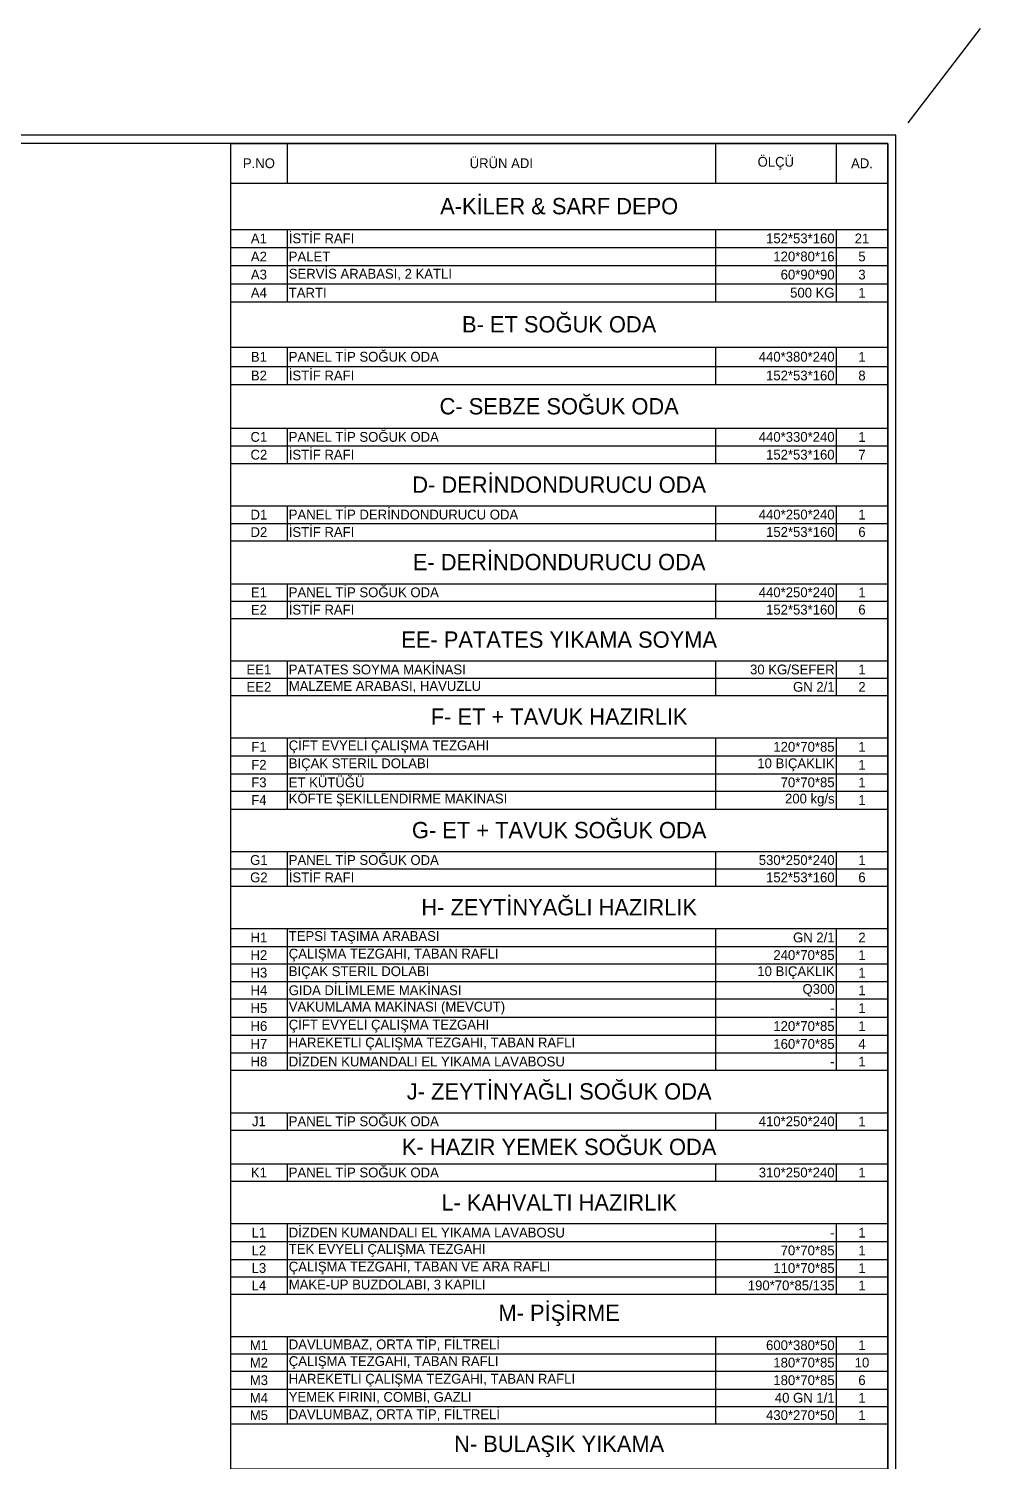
# Model space of a CAD drawing. Header units: millimetres. Extents: x -2535 to 6095, y 13368 to 17802.
# Drawn here: x 4938 to 6095, y 16061 to 17802 of the extents above; entities that cross this region are included whole.
import ezdxf

# ---------------------------------------------------------------- set-up
doc = ezdxf.new("R2010")
doc.units = ezdxf.units.MM
doc.styles.add('SKTÜRK', font='GOTHIC.TTF', dxfattribs={"height": 11})

# ---------------------------------------------------------------- blocks, each defined once
blk = doc.blocks.new('*T101')
at = {"color": 0, "linetype": 'ByBlock', "lineweight": -2, "transparency": 16777216}
for p, q in [((0, 0), (798.6, 0)), ((0, 0), (0, -2079.1)), ((68.8, 0), (68.8, -48.1)), ((589.3, 0), (589.3, -48.1)), ((736, 0), (736, -48.1)), ((798.6, 0), (798.6, -2079.1)), ((0, -48.1), (798.6, -48.1)), ((0, -104.4), (798.6, -104.4)), ((68.8, -104.4), (68.8, -192.4)), ((589.3, -104.4), (589.3, -192.4)), ((736, -104.4), (736, -192.4)), ((0, -126.4), (798.6, -126.4)), ((0, -148.4), (798.6, -148.4)), ((0, -170.4), (798.6, -170.4)), ((0, -192.4), (798.6, -192.4)), ((0, -247.4), (798.6, -247.4)), ((68.8, -247.4), (68.8, -293.1)), ((589.3, -247.4), (589.3, -293.1)), ((736, -247.4), (736, -293.1)), ((0, -271.1), (798.6, -271.1)), ((0, -293.1), (798.6, -293.1)), ((0, -345.9), (798.6, -345.9)), ((68.8, -345.9), (68.8, -389.1)), ((589.3, -345.9), (589.3, -389.1)), ((736, -345.9), (736, -389.1)), ((0, -367.5), (798.6, -367.5)), ((0, -389.1), (798.6, -389.1)), ((0, -440.6), (798.6, -440.6)), ((68.8, -440.6), (68.8, -482.8)), ((589.3, -440.6), (589.3, -482.8)), ((736, -440.6), (736, -482.8)), ((0, -461.7), (798.6, -461.7)), ((0, -482.8), (798.6, -482.8)), ((0, -535.1), (798.6, -535.1)), ((68.8, -535.1), (68.8, -577.3)), ((589.3, -535.1), (589.3, -577.3)), ((736, -535.1), (736, -577.3)), ((0, -556.2), (798.6, -556.2)), ((0, -577.3), (798.6, -577.3)), ((0, -628.8), (798.6, -628.8)), ((68.8, -628.8), (68.8, -671)), ((589.3, -628.8), (589.3, -671)), ((736, -628.8), (736, -671)), ((0, -649.9), (798.6, -649.9)), ((0, -671), (798.6, -671)), ((0, -722.6), (798.6, -722.6)), ((68.8, -722.6), (68.8, -808.9)), ((589.3, -722.6), (589.3, -808.9)), ((736, -722.6), (736, -808.9)), ((0, -744.3), (798.6, -744.3)), ((0, -766), (798.6, -766)), ((0, -787.1), (798.6, -787.1)), ((0, -808.9), (798.6, -808.9)), ((0, -860.4), (798.6, -860.4)), ((68.8, -860.4), (68.8, -902.6)), ((589.3, -860.4), (589.3, -902.6)), ((736, -860.4), (736, -902.6)), ((0, -881.5), (798.6, -881.5)), ((0, -902.6), (798.6, -902.6)), ((0, -954.2), (798.6, -954.2)), ((68.8, -954.2), (68.8, -1126.5)), ((589.3, -954.2), (589.3, -1126.5)), ((736, -954.2), (736, -1126.5)), ((0, -975.9), (798.6, -975.9)), ((0, -997), (798.6, -997)), ((0, -1018.7), (798.6, -1018.7)), ((0, -1039.8), (798.6, -1039.8)), ((0, -1061.9), (798.6, -1061.9)), ((0, -1083.7), (798.6, -1083.7)), ((0, -1105.4), (798.6, -1105.4)), ((0, -1126.5), (798.6, -1126.5)), ((0, -1178), (798.6, -1178)), ((68.8, -1178), (68.8, -1199.1)), ((589.3, -1178), (589.3, -1199.1)), ((736, -1178), (736, -1199.1)), ((0, -1199.1), (798.6, -1199.1)), ((0, -1240.3), (798.6, -1240.3)), ((68.8, -1240.3), (68.8, -1261.4)), ((589.3, -1240.3), (589.3, -1261.4)), ((736, -1240.3), (736, -1261.4)), ((0, -1261.4), (798.6, -1261.4)), ((0, -1312.9), (798.6, -1312.9)), ((68.8, -1312.9), (68.8, -1398.6)), ((589.3, -1312.9), (589.3, -1398.6)), ((736, -1312.9), (736, -1398.6)), ((0, -1334.6), (798.6, -1334.6)), ((0, -1356.4), (798.6, -1356.4)), ((0, -1377.5), (798.6, -1377.5)), ((0, -1398.6), (798.6, -1398.6)), ((0, -1450.1), (798.6, -1450.1)), ((68.8, -1450.1), (68.8, -1556.2)), ((589.3, -1450.1), (589.3, -1556.2)), ((736, -1450.1), (736, -1556.2)), ((0, -1471.2), (798.6, -1471.2)), ((0, -1492.3), (798.6, -1492.3)), ((0, -1514), (798.6, -1514)), ((0, -1535.1), (798.6, -1535.1)), ((0, -1556.2), (798.6, -1556.2)), ((0, -1610.9), (798.6, -1610.9)), ((68.8, -1610.9), (68.8, -1782.3)), ((589.3, -1610.9), (589.3, -1782.3)), ((736, -1610.9), (736, -1782.3)), ((0, -1632.6), (798.6, -1632.6)), ((0, -1654.4), (798.6, -1654.4)), ((0, -1676.2), (798.6, -1676.2)), ((0, -1697.3), (798.6, -1697.3)), ((0, -1718.4), (798.6, -1718.4)), ((0, -1739.5), (798.6, -1739.5)), ((0, -1761.2), (798.6, -1761.2)), ((0, -1782.3), (798.6, -1782.3)), ((0, -1837), (798.6, -1837)), ((68.8, -1837), (68.8, -1942.5)), ((589.3, -1837), (589.3, -1942.5)), ((736, -1837), (736, -1942.5)), ((0, -1858.1), (798.6, -1858.1)), ((0, -1879.2), (798.6, -1879.2)), ((0, -1900.3), (798.6, -1900.3)), ((0, -1921.4), (798.6, -1921.4)), ((0, -1942.5), (798.6, -1942.5)), ((0, -1994), (798.6, -1994)), ((68.8, -1994), (68.8, -2079.1)), ((589.3, -1994), (589.3, -2079.1)), ((736, -1994), (736, -2079.1)), ((0, -2015.1), (798.6, -2015.1)), ((0, -2036.9), (798.6, -2036.9)), ((0, -2058), (798.6, -2058)), ((0, -2079.1), (798.6, -2079.1))]:
    blk.add_line(p, q, dxfattribs=at)
at = {"color": 0, "transparency": 16777216, "style": 'SKTÜRK'}
for s, insert, char_height, width, attachment_point in [('ÜRÜN ADI', (329, -24.1), 11.91, 490.739, 5), ('ÖLÇÜ', (662.6, -24.1), 11.91, 116.897, 5), ('P.NO', (34.4, -24.1), 11.91, 38.977, 5), ('AD.', (767.3, -24.1), 11.91, 32.798, 5), ('A-KİLER & SARF DEPO', (399.3, -76.3), 19.857, 768.77, 5), ('A1', (34.4, -115.4), 11.91, 64.792, 5), ('İSTİF RAFI', (70.7, -115.4), 11.91, 516.554, 4), ('152*53*160', (734, -115.4), 11.91, 142.711, 6), ('21', (767.3, -115.4), 11.91, 58.613, 5), ('A2', (34.4, -137.4), 11.91, 64.792, 5), ('PALET', (70.7, -137.4), 11.91, 516.554, 4), ('120*80*16', (734, -137.4), 11.91, 142.711, 6), ('5', (767.3, -137.4), 11.9, 58.613, 5), ('A3', (34.4, -159.4), 11.91, 64.792, 5), ('SERVİS ARABASI, 2 KATLI', (70.7, -159.4), 11.914, 516.554, 4), ('60*90*90', (734, -159.4), 11.91, 142.711, 6), ('3', (767.3, -159.4), 11.9, 58.613, 5), ('A4', (34.4, -181.4), 11.91, 64.792, 5), ('TARTI', (70.7, -181.4), 11.91, 516.554, 4), ('500 KG', (734, -181.4), 11.91, 142.711, 6), ('1', (767.3, -181.4), 11.9, 58.613, 5), ('B- ET SOĞUK ODA', (399.3, -219.9), 19.857, 794.584, 5), ('B1', (34.4, -259.3), 11.91, 64.792, 5), ('PANEL TİP SOĞUK ODA', (70.7, -259.3), 11.914, 516.554, 4), ('440*380*240', (734, -259.3), 11.914, 142.711, 6), ('1', (767.3, -259.3), 11.9, 58.613, 5), ('B2', (34.4, -282.1), 11.91, 64.792, 5), ('İSTİF RAFI', (70.7, -282.1), 11.91, 516.554, 4), ('152*53*160', (734, -282.1), 11.91, 142.711, 6), ('8', (767.3, -282.1), 11.9, 58.613, 5), ('C- SEBZE SOĞUK ODA', (399.3, -319.5), 19.857, 794.584, 5), ('PANEL TİP SOĞUK ODA', (70.7, -356.7), 11.914, 516.554, 4), ('C1', (34.4, -356.7), 11.91, 64.792, 5), ('440*330*240', (734, -356.7), 11.914, 142.711, 6), ('1', (767.3, -356.7), 11.9, 58.613, 5), ('C2', (34.4, -378.3), 11.91, 64.792, 5), ('İSTİF RAFI', (70.7, -378.3), 11.91, 516.554, 4), ('152*53*160', (734, -378.3), 11.91, 142.711, 6), ('7', (767.3, -378.3), 11.9, 58.613, 5), ('D- DERİNDONDURUCU ODA', (399.3, -414.8), 19.857, 794.584, 5), ('D1', (34.4, -451.1), 11.91, 64.792, 5), ('PANEL TİP DERİNDONDURUCU ODA', (70.7, -451.1), 11.914, 516.554, 4), ('440*250*240', (734, -451.1), 11.914, 142.711, 6), ('1', (767.3, -451.1), 11.9, 58.613, 5), ('D2', (34.4, -472.3), 11.91, 64.792, 5), ('İSTİF RAFI', (70.7, -472.3), 11.91, 516.554, 4), ('152*53*160', (734, -472.3), 11.91, 142.711, 6), ('6', (767.3, -472.3), 11.9, 58.613, 5), ('E- DERİNDONDURUCU ODA', (399.3, -508.9), 19.857, 794.584, 5), ('E1', (34.4, -545.6), 11.91, 64.792, 5), ('PANEL TİP SOĞUK ODA', (70.7, -545.6), 11.914, 516.554, 4), ('440*250*240', (734, -545.6), 11.914, 142.711, 6), ('1', (767.3, -545.6), 11.9, 58.613, 5), ('E2', (34.4, -566.7), 11.91, 64.792, 5), ('İSTİF RAFI', (70.7, -566.7), 11.91, 516.554, 4), ('152*53*160', (734, -566.7), 11.91, 142.711, 6), ('6', (767.3, -566.7), 11.9, 58.613, 5), ('EE- PATATES YIKAMA SOYMA', (399.3, -603.1), 19.857, 794.584, 5), ('EE1', (34.4, -639.4), 11.91, 64.792, 5), ('PATATES SOYMA MAKİNASI', (70.7, -639.4), 11.914, 516.554, 4), ('30 KG/SEFER', (734, -639.4), 11.914, 142.711, 6), ('1', (767.3, -639.4), 11.9, 58.613, 5), ('EE2', (34.4, -660.5), 11.91, 64.792, 5), ('MALZEME ARABASI, HAVUZLU', (70.7, -660.5), 11.914, 516.554, 4), ('GN 2/1 ', (734, -660.5), 11.91, 142.711, 6), ('2', (767.3, -660.5), 11.9, 58.613, 5), ('F- ET + TAVUK HAZIRLIK', (399.3, -696.8), 19.857, 794.584, 5), ('F1', (34.4, -733.4), 11.91, 64.792, 5), ('ÇİFT EVYELİ ÇALIŞMA TEZGAHI', (70.7, -733.4), 11.914, 516.554, 4), ('120*70*85', (734, -733.4), 11.91, 142.711, 6), ('1', (767.3, -733.4), 11.9, 58.613, 5), ('BIÇAK STERİL DOLABI', (70.7, -755.2), 11.914, 516.554, 4), ('10 BIÇAKLIK', (734, -755.2), 11.914, 142.711, 6), ('F2', (34.4, -755.2), 11.91, 64.792, 5), ('1', (767.3, -755.2), 11.9, 58.613, 5), ('F3', (34.4, -776.6), 11.91, 64.792, 5), ('ET KÜTÜĞÜ', (70.7, -776.6), 11.91, 516.554, 4), ('70*70*85', (734, -776.6), 11.91, 142.711, 6), ('1', (767.3, -776.6), 11.9, 58.613, 5), ('F4', (34.4, -798), 11.91, 64.792, 5), ('KÖFTE ŞEKİLLENDİRME MAKİNASI', (70.7, -798), 11.914, 516.554, 4), ('200 kg/s', (734, -798), 11.91, 142.711, 6), ('1', (767.3, -798), 11.9, 58.613, 5), ('G- ET + TAVUK SOĞUK ODA', (399.3, -834.7), 19.857, 794.584, 5), ('G1', (34.4, -871), 11.91, 64.792, 5), ('PANEL TİP SOĞUK ODA', (70.7, -871), 11.914, 516.554, 4), ('530*250*240', (734, -871), 11.914, 142.711, 6), ('1', (767.3, -871), 11.9, 58.613, 5), ('G2', (34.4, -892.1), 11.91, 64.792, 5), ('İSTİF RAFI', (70.7, -892.1), 11.91, 516.554, 4), ('152*53*160', (734, -892.1), 11.91, 142.711, 6), ('6', (767.3, -892.1), 11.9, 58.613, 5), ('H- ZEYTİNYAĞLI HAZIRLIK', (399.3, -928.4), 19.857, 794.584, 5), ('TEPSİ TAŞIMA ARABASI', (70.7, -965.1), 11.914, 516.554, 4), ('H1', (34.4, -965.1), 11.91, 64.792, 5), ('GN 2/1 ', (734, -965.1), 11.91, 142.711, 6), ('2', (767.3, -965.1), 11.9, 58.613, 5), ('H2', (34.4, -986.5), 11.91, 64.792, 5), ('ÇALIŞMA TEZGAHI, TABAN RAFLI', (70.7, -986.5), 11.914, 516.554, 4), ('240*70*85', (734, -986.5), 11.91, 142.711, 6), ('1', (767.3, -986.5), 11.9, 58.613, 5), ('H3', (34.4, -1007.9), 11.91, 64.792, 5), ('BIÇAK STERİL DOLABI', (70.7, -1007.9), 11.914, 516.554, 4), ('10 BIÇAKLIK', (734, -1007.9), 11.914, 142.711, 6), ('1', (767.3, -1007.9), 11.9, 58.613, 5), ('H4', (34.4, -1029.3), 11.91, 64.792, 5), ('GIDA DİLİMLEME MAKİNASI', (70.7, -1029.3), 11.914, 516.554, 4), ('Q300', (734, -1029.3), 11.91, 142.711, 6), ('1', (767.3, -1029.3), 11.9, 58.613, 5), ('VAKUMLAMA MAKİNASI (MEVCUT)', (70.7, -1050.9), 11.914, 516.554, 4), ('H5', (34.4, -1050.9), 11.91, 64.792, 5), ('ÇİFT EVYELİ ÇALIŞMA TEZGAHI', (70.7, -1072.8), 11.914, 516.554, 4), ('-', (734, -1050.9), 11.9, 142.711, 6), ('1', (767.3, -1050.9), 11.9, 58.613, 5), ('H6', (34.4, -1072.8), 11.91, 64.792, 5), ('120*70*85', (734, -1072.8), 11.91, 142.711, 6), ('1', (767.3, -1072.8), 11.9, 58.613, 5), ('H7', (34.4, -1094.5), 11.91, 64.792, 5), ('HAREKETLİ ÇALIŞMA TEZGAHI, TABAN RAFLI', (70.7, -1094.5), 11.914, 516.554, 4), ('160*70*85', (734, -1094.5), 11.91, 142.711, 6), ('4', (767.3, -1094.5), 11.9, 58.613, 5), ('H8', (34.4, -1115.9), 11.91, 64.792, 5), ('DİZDEN KUMANDALI EL YIKAMA LAVABOSU', (70.7, -1115.9), 11.914, 516.554, 4), ('1', (767.3, -1115.9), 11.9, 58.613, 5), ('-', (734, -1115.9), 11.9, 142.711, 6), ('J- ZEYTİNYAĞLI SOĞUK ODA', (399.3, -1152.3), 19.857, 794.584, 5), ('J1', (34.4, -1188.6), 11.91, 64.792, 5), ('PANEL TİP SOĞUK ODA', (70.7, -1188.6), 11.914, 516.554, 4), ('410*250*240', (734, -1188.6), 11.914, 142.711, 6), ('1', (767.3, -1188.6), 11.9, 58.613, 5), ('K- HAZIR YEMEK SOĞUK ODA', (399.3, -1219.7), 19.857, 794.584, 5), ('K1', (34.4, -1250.8), 11.91, 64.792, 5), ('PANEL TİP SOĞUK ODA', (70.7, -1250.8), 11.914, 516.554, 4), ('310*250*240', (734, -1250.8), 11.914, 142.711, 6), ('1', (767.3, -1250.8), 11.9, 58.613, 5), ('L- KAHVALTI HAZIRLIK', (399.3, -1287.1), 19.857, 794.584, 5), ('L1', (34.4, -1323.8), 11.91, 64.792, 5), ('DİZDEN KUMANDALI EL YIKAMA LAVABOSU', (70.7, -1323.8), 11.914, 516.554, 4), ('1', (767.3, -1323.8), 11.9, 58.613, 5), ('L2', (34.4, -1345.5), 11.91, 64.792, 5), ('TEK EVYELİ ÇALIŞMA TEZGAHI', (70.7, -1345.5), 11.914, 516.554, 4), ('70*70*85', (734, -1345.5), 11.91, 142.711, 6), ('-', (734, -1323.8), 11.9, 142.711, 6), ('1', (767.3, -1345.5), 11.9, 58.613, 5), ('L3', (34.4, -1366.9), 11.91, 64.792, 5), ('ÇALIŞMA TEZGAHI, TABAN VE ARA RAFLI', (70.7, -1366.9), 11.914, 516.554, 4), ('110*70*85', (734, -1366.9), 11.91, 142.711, 6), ('1', (767.3, -1366.9), 11.9, 58.613, 5), ('L4', (34.4, -1388), 11.91, 64.792, 5), ('MAKE-UP BUZDOLABI, 3 KAPILI', (70.7, -1388), 11.914, 516.554, 4), ('190*70*85/135 ', (734, -1388), 11.914, 142.711, 6), ('1', (767.3, -1388), 11.9, 58.613, 5), ('M- PİŞİRME', (399.3, -1424.3), 19.86, 794.584, 5), ('M1', (34.4, -1460.7), 11.91, 64.792, 5), ('DAVLUMBAZ, ORTA TİP, FİLTRELİ', (70.7, -1460.7), 11.914, 516.554, 4), ('600*380*50', (734, -1460.7), 11.91, 142.711, 6), ('1', (767.3, -1460.7), 11.9, 58.613, 5), ('M2', (34.4, -1481.8), 11.91, 64.792, 5), ('ÇALIŞMA TEZGAHI, TABAN RAFLI', (70.7, -1481.8), 11.914, 516.554, 4), ('180*70*85', (734, -1481.8), 11.91, 142.711, 6), ('10', (767.3, -1481.8), 11.91, 58.613, 5), ('M3', (34.4, -1503.2), 11.91, 64.792, 5), ('HAREKETLİ ÇALIŞMA TEZGAHI, TABAN RAFLI', (70.7, -1503.2), 11.914, 516.554, 4), ('180*70*85', (734, -1503.2), 11.91, 142.711, 6), ('6', (767.3, -1503.2), 11.9, 58.613, 5), ('YEMEK FIRINI, COMBİ, GAZLI', (70.7, -1524.6), 11.914, 516.554, 4), ('M4', (34.4, -1524.6), 11.91, 64.792, 5), ('40 GN 1/1 ', (734, -1524.6), 11.91, 142.711, 6), ('1', (767.3, -1524.6), 11.9, 58.613, 5), ('M5', (34.4, -1545.7), 11.91, 64.792, 5), ('DAVLUMBAZ, ORTA TİP, FİLTRELİ', (70.7, -1545.7), 11.914, 516.554, 4), ('430*270*50', (734, -1545.7), 11.91, 142.711, 6), ('1', (767.3, -1545.7), 11.9, 58.613, 5), ('N- BULAŞIK YIKAMA', (399.3, -1583.6), 19.857, 794.584, 5), ('N1', (34.4, -1621.8), 11.91, 64.792, 5), ('ÇİFT EVYELİ BYM GİRİŞ TEZGAHI', (70.7, -1621.8), 11.914, 516.554, 4), ('1', (767.3, -1621.8), 11.9, 58.613, 5), ('ÖN YIKAMA DUŞU', (70.7, -1643.5), 11.914, 516.554, 4), ('N2', (34.4, -1643.5), 11.91, 64.792, 5), ('1', (767.3, -1643.5), 11.9, 58.613, 5), ('N3', (34.4, -1665.3), 11.91, 64.792, 5), ('KONVEYÖRLÜ BULAŞIK YIKAMA MAKİNASI', (70.7, -1665.3), 11.914, 516.554, 4), ('1', (767.3, -1665.3), 11.9, 58.613, 5), ('N4', (34.4, -1686.7), 11.91, 64.792, 5), ('DAVLUMBAZ, DUVAR TİPİ', (70.7, -1686.7), 11.914, 516.554, 4), ('1', (767.3, -1686.7), 11.9, 58.613, 5), ('N5', (34.4, -1707.8), 11.91, 64.792, 5), ('BYM ÇIKIŞ TEZGAHI', (70.7, -1707.8), 11.914, 516.554, 4), ('1', (767.3, -1707.8), 11.9, 58.613, 5), ('N6', (34.4, -1728.9), 11.91, 64.792, 5), ('KAZAN YIKAMA EVYESİ', (70.7, -1728.9), 11.914, 516.554, 4), ('1', (767.3, -1728.9), 11.9, 58.613, 5), ('ÖN YIKAMA DUŞU, DUVARA MONTE', (70.7, -1750.3), 11.914, 516.554, 4), ('N7', (34.4, -1750.3), 11.91, 64.792, 5), ('1', (767.3, -1750.3), 11.9, 58.613, 5), ('N8', (34.4, -1771.8), 11.91, 64.792, 5), ('YER YIKAMA HORTUMU', (70.7, -1771.8), 11.914, 516.554, 4), ('1', (767.3, -1771.8), 11.9, 58.613, 5), ('Y- YER IZGARASI', (399.3, -1809.7), 19.857, 794.584, 5), ('Y1', (34.4, -1847.5), 11.91, 64.792, 5), ('YER IZGARASI', (70.7, -1847.5), 11.914, 516.554, 4), ('30*30*14', (734, -1847.5), 11.91, 142.711, 6), ('7', (767.3, -1847.5), 11.9, 58.613, 5), ('Y2', (34.4, -1868.6), 11.91, 64.792, 5), ('YER IZGARASI', (70.7, -1868.6), 11.914, 516.554, 4), ('120*30*14', (734, -1868.6), 11.91, 142.711, 6), ('11', (767.3, -1868.6), 11.91, 58.613, 5), ('Y3', (34.4, -1889.7), 11.91, 64.792, 5), ('YER IZGARASI', (70.7, -1889.7), 11.914, 516.554, 4), ('180*30*14', (734, -1889.7), 11.91, 142.711, 6), ('3', (767.3, -1889.7), 11.9, 58.613, 5), ('Y4', (34.4, -1910.8), 11.91, 64.792, 5), ('HİJYEN PASPASI', (70.7, -1910.8), 11.914, 516.554, 4), ('60*90', (734, -1910.8), 11.91, 142.711, 6), ('2', (767.3, -1910.8), 11.9, 58.613, 5), ('Y5', (34.4, -1931.9), 11.91, 64.792, 5), ('DİZDEN KUMANDALI EVYELİ SANITASYON HATTI', (70.7, -1931.9), 11.914, 516.554, 4), ('-', (734, -1931.9), 11.9, 142.711, 6), ('1', (767.3, -1931.9), 11.9, 58.613, 5), ('Y- MİSAFİR GİRİŞİ', (399.3, -1968.3), 19.857, 794.584, 5), ('Y6A', (34.4, -2004.6), 11.91, 64.792, 5), ('DİZDEN KUMANDALI EL YIKAMA LAVABOSU', (70.7, -2004.6), 11.914, 516.554, 4), ('1', (767.3, -2004.6), 11.9, 58.613, 5), ('Y6B', (34.4, -2026), 11.91, 64.792, 5), ('GALOŞ, BONE, MASKE DOLABI + ÖNLÜK DOLABI TAKIMI', (70.7, -2026), 11.914, 516.554, 4), ('-', (734, -2004.6), 11.9, 142.711, 6), ('-', (734, -2026), 11.9, 142.711, 6), ('1', (767.3, -2026), 11.9, 58.613, 5), ('Y6C', (34.4, -2047.5), 11.91, 64.792, 5), ('KAĞIT HAVLU DOLAP SİSTEMİ', (70.7, -2047.5), 11.914, 516.554, 4), ('-', (734, -2047.5), 11.9, 142.711, 6), ('1', (767.3, -2047.5), 11.9, 58.613, 5), ('Y6D', (34.4, -2068.6), 11.91, 64.792, 5), ('HİJYEN PASPASI', (70.7, -2068.6), 11.914, 516.554, 4), ('60*90', (734, -2068.6), 11.91, 142.711, 6), ('1', (767.3, -2068.6), 11.9, 58.613, 5)]:
    blk.add_mtext(s, dxfattribs=dict(at, insert=insert, char_height=char_height, width=width, attachment_point=attachment_point))

msp = doc.modelspace()

# ---------------------------------------------------------------- linework, layer by layer
msp.add_line((6007.038, 17687.297), (6094.61, 17801.868))
for points in [[(137.038, 13497.297), (5992.038, 13497.297), (5992.038, 17672.297), (137.038, 17672.297)], [(147.038, 13507.297), (5982.038, 13507.297), (5982.038, 17662.297), (147.038, 17662.297)]]:
    msp.add_lwpolyline(points, close=True)

# ---------------------------------------------------------------- block references
msp.add_blockref('*T101', (5183.483, 17662.297))

doc.saveas('drawing.dxf')
